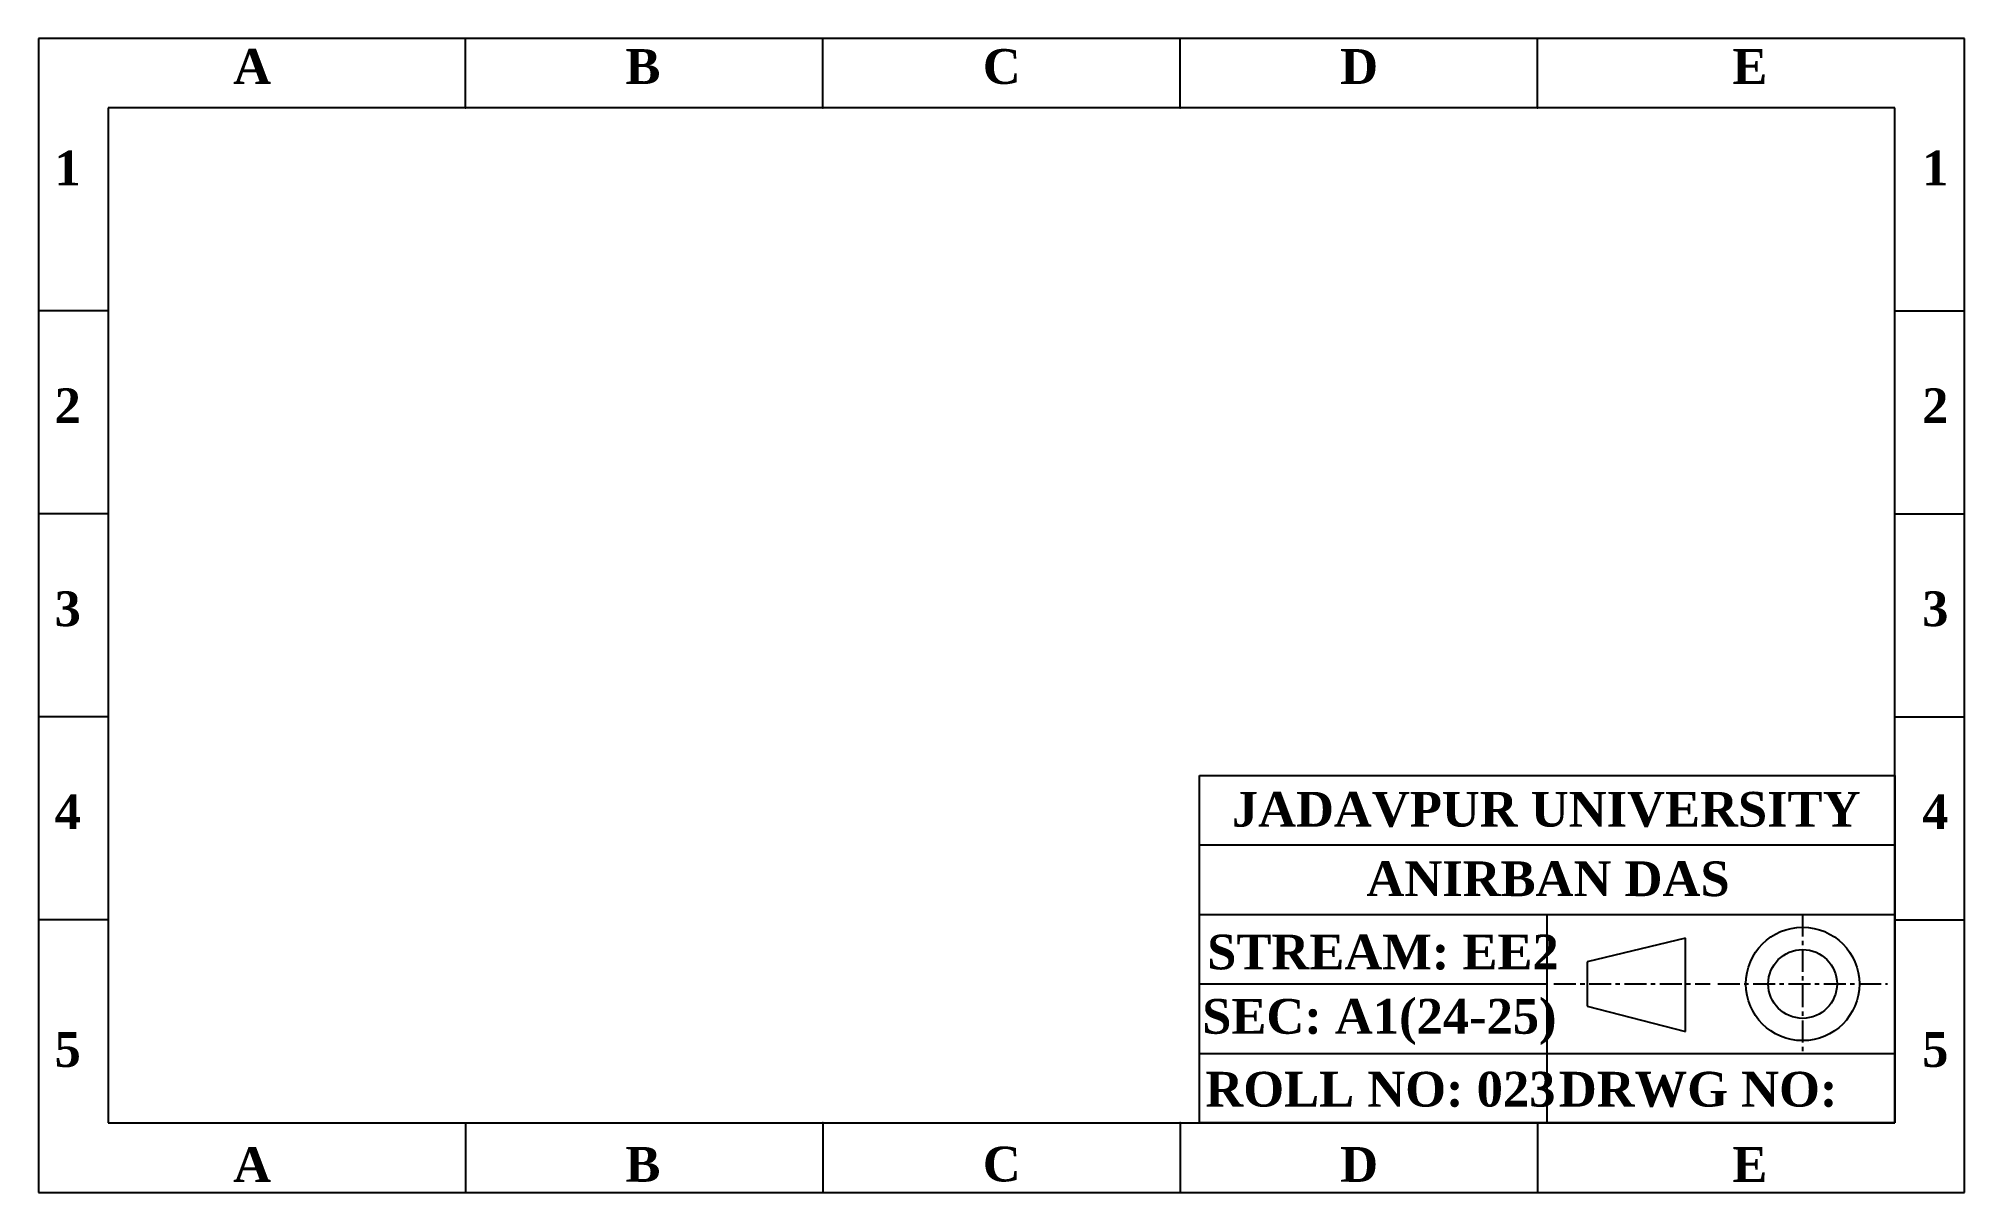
# Paper-space layout 'Layout1' of a CAD drawing. Header units: millimetres. Extents: x 5 to 282, y 5 to 171.
import ezdxf

# ---------------------------------------------------------------- set-up
doc = ezdxf.new("R2010")
doc.units = ezdxf.units.MM
doc.linetypes.add('CENTER', pattern=[50.8, 31.75, -6.35, 6.35, -6.35])
doc.styles.get("Standard").update_dxf_attribs({"font": 'Times New Roman.ttf'})

psp = doc.layouts.get("Layout1")

# ---------------------------------------------------------------- linework, layer by layer
at = {"ltscale": 0.5}
for p, q in [((282, 171), (5, 171)), ((5, 171), (5, 5)), ((66.4, 161), (66.4, 171)), ((117.8, 161), (117.8, 171)), ((169.2, 161), (169.2, 171)), ((220.6, 161), (220.6, 171)), ((282, 5), (282, 171)), ((272, 161), (15, 161)), ((15, 161), (15, 15)), ((272, 15), (272, 161)), ((15, 131.8), (5, 131.8)), ((272, 131.8), (282, 131.8)), ((15, 102.6), (5, 102.6)), ((272, 102.6), (282, 102.6)), ((15, 73.4), (5, 73.4)), ((272, 73.4), (282, 73.4)), ((172, 15), (172, 65)), ((172, 65), (272, 65)), ((272, 65), (272, 15)), ((172, 55), (272, 55)), ((172, 45), (272, 45)), ((222, 15), (222, 45)), ((15, 44.2), (5, 44.2)), ((241.88, 41.59), (227.75, 38.19)), ((241.88, 28.18), (241.88, 41.59)), ((272, 44.2), (282, 44.2)), ((227.75, 38.19), (227.75, 31.81)), ((172, 35), (222, 35)), ((227.75, 31.81), (241.88, 28.18)), ((172, 25), (272, 25)), ((15, 15), (272, 15)), ((66.4, 15), (66.4, 5)), ((117.8, 15), (117.8, 5)), ((169.2, 15), (169.2, 5)), ((272, 15), (172, 15)), ((220.6, 15), (220.6, 5)), ((5, 5), (282, 5))]:
    psp.add_line(p, q, dxfattribs=at)
at = {"linetype": 'CENTER', "ltscale": 0.1}
for p, q in [((258.72, 45), (258.72, 25)), ((222.93, 35), (245.42, 35)), ((246.51, 35), (270.93, 35))]:
    psp.add_line(p, q, dxfattribs=at)
at = {"linetype": 'Continuous', "ltscale": 0.5}
for radius in [8.16, 4.95]:
    psp.add_circle((258.72, 35), radius, dxfattribs=at)
for p in [(66.4, 161), (117.8, 161), (169.2, 161), (220.6, 161), (15, 131.8), (15, 102.6), (15, 73.4), (15, 44.2), (117.8, 15), (169.2, 15), (220.6, 15)]:
    psp.add_point(p)

# ---------------------------------------------------------------- texts
at = {"ltscale": 0.5, "char_height": 5}
for s, width, insert, attachment_point in [('{\\fTimes New Roman|b1|i0|c0|p18;A}', 5.6145, (33.01, 169.47), 1), ('{\\fTimes New Roman|b1|i0|c0|p18;B}', 5.6145, (89.41, 169.47), 1), ('{\\fTimes New Roman|b1|i0|c0|p18;C}', 5.6145, (140.81, 169.47), 1), ('{\\fTimes New Roman|b1|i0|c0|p18;D}', 5.6145, (192.21, 169.47), 1), ('{\\fTimes New Roman|b1|i0|c0|p18;E}', 5.6145, (248.61, 169.47), 1), ('{\\fTimes New Roman|b1|i0|c0|p18;1}', 5.6145, (7.31, 154.87), 1), ('{\\fTimes New Roman|b1|i0|c0|p18;1}', 5.6145, (279.69, 154.87), 3), ('{\\fTimes New Roman|b1|i0|c0|p18;2}', 5.6145, (7.31, 120.67), 1), ('{\\fTimes New Roman|b1|i0|c0|p18;2}', 5.6145, (279.69, 120.67), 3), ('{\\fTimes New Roman|b1|i0|c0|p18;3}', 5.6145, (7.31, 91.47), 1), ('{\\fTimes New Roman|b1|i0|c0|p18;3}', 5.6145, (279.69, 91.47), 3), ('{\\fTimes New Roman|b1|i0|c0|p18;4}', 5.6145, (7.31, 62.27), 1), ('\\pxqc;{\\fTimes New Roman|b1|i0|c0|p18;JADAVPUR UNIVERSITY}', 96.1179, (173.78, 62.63), 1), ('{\\fTimes New Roman|b1|i0|c0|p18;4}', 5.6145, (279.69, 62.27), 3), ('\\pxqc;{\\fTimes New Roman|b1|i0|c0|p18;ANIRBAN DAS}', 87.8592, (178.17, 52.63), 1), ('{\\fTimes New Roman|b1|i0|c0|p18;STREAM: EE2}', 49.904, (173.08, 42.1), 1), ('{\\fTimes New Roman|b1|i0|c0|p18;SEC: A1(24-25)}', 50, (172.36, 32.84), 1), ('{\\fTimes New Roman|b1|i0|c0|p18;5}', 5.6145, (7.31, 28.07), 1), ('{\\fTimes New Roman|b1|i0|c0|p18;5}', 5.6145, (279.69, 28.07), 3), ('{\\fTimes New Roman|b1|i0|c0|p18;ROLL NO: 023}', 50, (172.82, 22.36), 1), ('{\\fTimes New Roman|b1|i0|c0|p18;DRWG NO: }', 50, (223.66, 22.36), 1), ('{\\fTimes New Roman|b1|i0|c0|p18;A}', 5.6145, (33.01, 6.52), 7), ('{\\fTimes New Roman|b1|i0|c0|p18;B}', 5.6145, (89.41, 6.52), 7), ('{\\fTimes New Roman|b1|i0|c0|p18;C}', 5.6145, (140.81, 6.52), 7), ('{\\fTimes New Roman|b1|i0|c0|p18;D}', 5.6145, (192.21, 6.52), 7), ('{\\fTimes New Roman|b1|i0|c0|p18;E}', 5.6145, (248.61, 6.52), 7)]:
    psp.add_mtext_dynamic_manual_height_columns(s, width=width, gutter_width=12.5, heights=[0], dxfattribs=dict(at, insert=insert, attachment_point=attachment_point))

doc.saveas('drawing.dxf')
